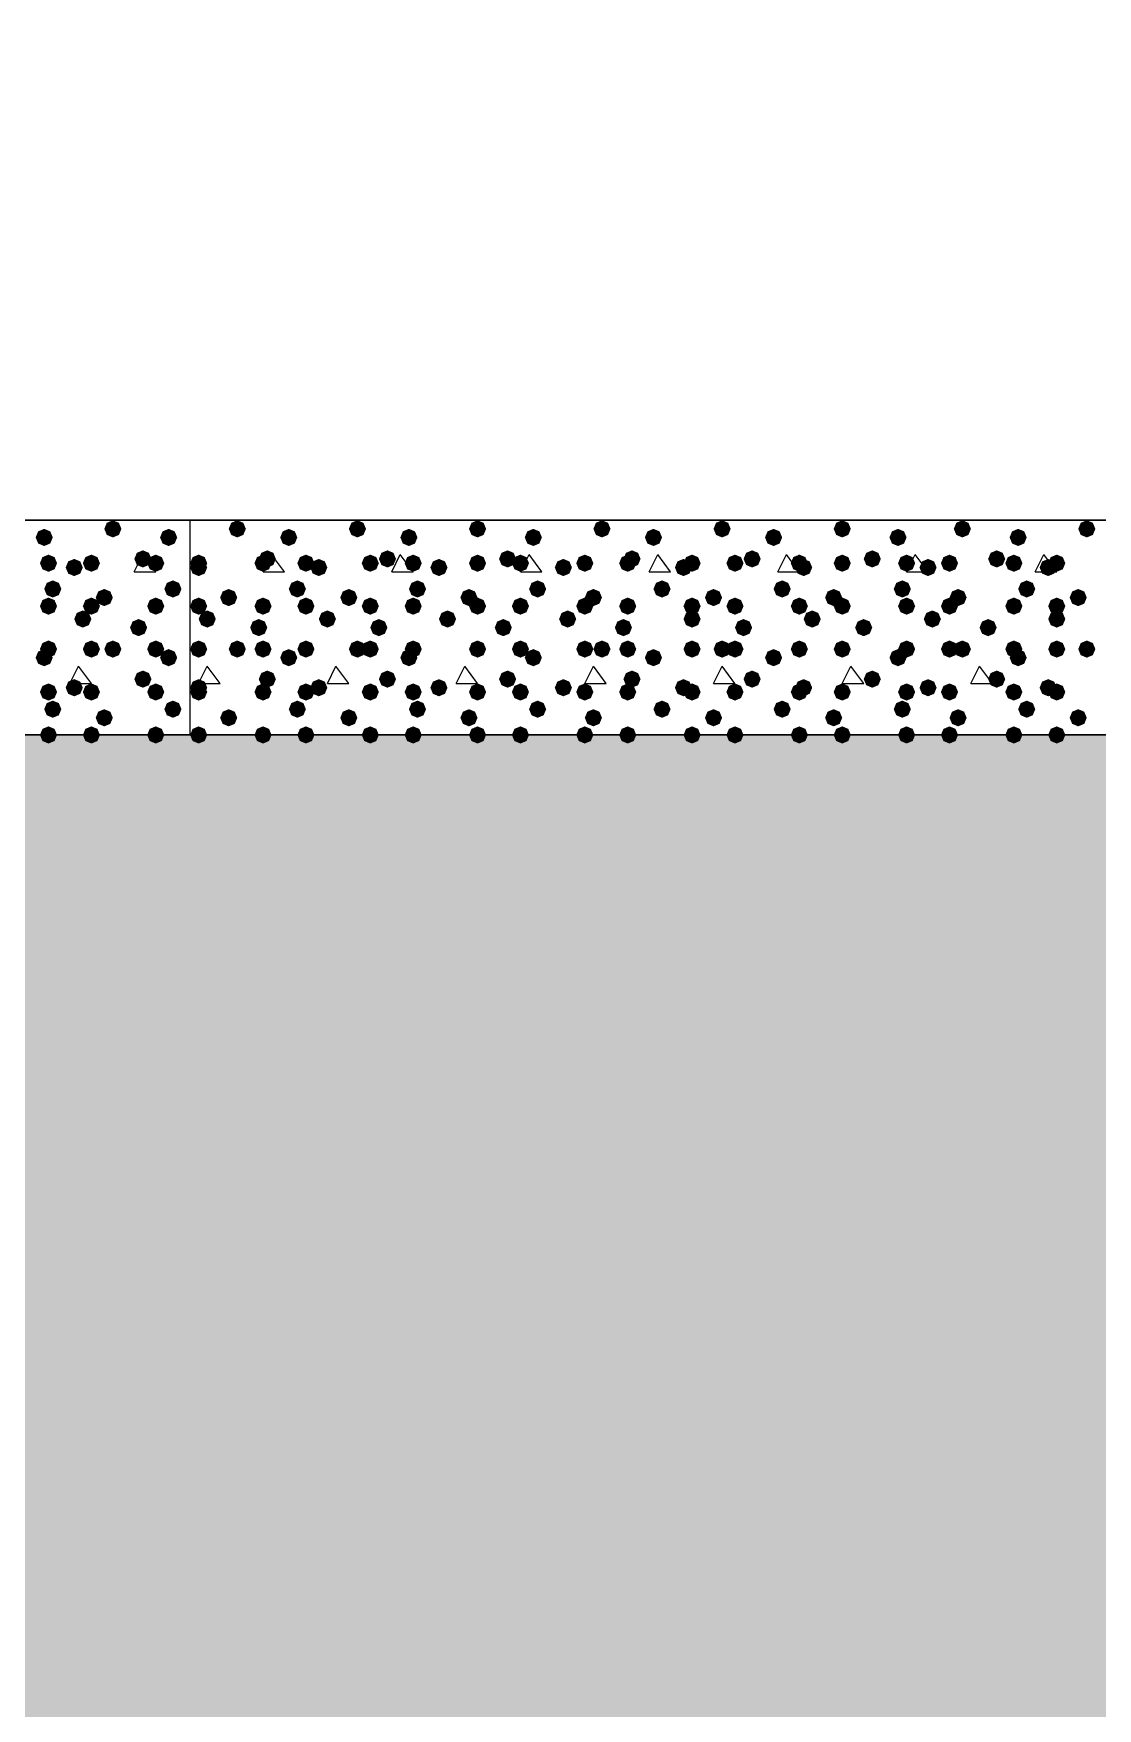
# Model space of a CAD drawing. Header units: millimetres. Extents: x 0 to 420, y 0 to 297.
# Drawn here: x 301.43 to 311.93, y 115.58 to 132.1 of the extents above; entities that cross this region are included whole.
import ezdxf

# ---------------------------------------------------------------- set-up
doc = ezdxf.new("R2010")
doc.units = ezdxf.units.MM
doc.layers.get('0').update_dxf_attribs({"linetype": 'CONTINUOUS'})

msp = doc.modelspace()

# ---------------------------------------------------------------- hatches: boundary and pattern name
at = {"true_color": 0x000007}
for points in [[(301.625, 127.127), (301.600129, 127.067204), (301.540333, 127.042333), (301.480537, 127.067204), (301.455667, 127.127), (301.480537, 127.186796), (301.540333, 127.211667), (301.600129, 127.186796)], [(302.302333, 127.211667), (302.277462, 127.151871), (302.217667, 127.127), (302.157871, 127.151871), (302.133, 127.211667), (302.157871, 127.271462), (302.217667, 127.296333), (302.277462, 127.271463)], [(302.852667, 127.127), (302.827796, 127.067204), (302.768, 127.042333), (302.708204, 127.067204), (302.683333, 127.127), (302.708204, 127.186796), (302.768, 127.211667), (302.827796, 127.186796)], [(301.667333, 126.873), (301.642462, 126.813204), (301.582667, 126.788333), (301.522871, 126.813204), (301.498, 126.873), (301.522871, 126.932796), (301.582667, 126.957667), (301.642462, 126.932796)], [(301.921333, 126.830667), (301.896462, 126.770871), (301.836667, 126.746), (301.776871, 126.770871), (301.752, 126.830667), (301.776871, 126.890462), (301.836667, 126.915333), (301.896462, 126.890463)], [(302.090667, 126.873), (302.065796, 126.813204), (302.006, 126.788333), (301.946204, 126.813204), (301.921333, 126.873), (301.946204, 126.932796), (302.006, 126.957667), (302.065796, 126.932796)], [(302.598667, 126.915333), (302.573796, 126.855538), (302.514, 126.830667), (302.454204, 126.855538), (302.429333, 126.915333), (302.454204, 126.975129), (302.514, 127), (302.573796, 126.975129)], [(302.725667, 126.873), (302.700796, 126.813204), (302.641, 126.788333), (302.581204, 126.813204), (302.556333, 126.873), (302.581204, 126.932796), (302.641, 126.957667), (302.700796, 126.932796)], [(301.709667, 126.619), (301.684796, 126.559204), (301.625, 126.534333), (301.565204, 126.559204), (301.540333, 126.619), (301.565204, 126.678796), (301.625, 126.703667), (301.684796, 126.678796)], [(302.895, 126.619), (302.870129, 126.559204), (302.810333, 126.534333), (302.750538, 126.559204), (302.725667, 126.619), (302.750537, 126.678796), (302.810333, 126.703667), (302.870129, 126.678796)], [(301.667333, 126.449667), (301.642462, 126.389871), (301.582667, 126.365), (301.522871, 126.389871), (301.498, 126.449667), (301.522871, 126.509462), (301.582667, 126.534333), (301.642462, 126.509463)], [(302.090667, 126.449667), (302.065796, 126.389871), (302.006, 126.365), (301.946204, 126.389871), (301.921333, 126.449667), (301.946204, 126.509462), (302.006, 126.534333), (302.065796, 126.509463)], [(302.217667, 126.534333), (302.192796, 126.474537), (302.133, 126.449667), (302.073204, 126.474537), (302.048333, 126.534333), (302.073204, 126.594129), (302.133, 126.619), (302.192796, 126.594129)], [(302.725667, 126.449667), (302.700796, 126.389871), (302.641, 126.365), (302.581204, 126.389871), (302.556333, 126.449667), (302.581204, 126.509462), (302.641, 126.534333), (302.700796, 126.509463)], [(302.006, 126.322667), (301.981129, 126.262871), (301.921333, 126.238), (301.861537, 126.262871), (301.836667, 126.322667), (301.861537, 126.382462), (301.921333, 126.407333), (301.981129, 126.382463)], [(302.556333, 126.238), (302.531462, 126.178204), (302.471667, 126.153333), (302.411871, 126.178204), (302.387, 126.238), (302.411871, 126.297796), (302.471667, 126.322667), (302.531462, 126.297796)], [(301.625, 125.941667), (301.600129, 125.881871), (301.540333, 125.857), (301.480537, 125.881871), (301.455667, 125.941667), (301.480537, 126.001462), (301.540333, 126.026333), (301.600129, 126.001463)], [(301.667333, 126.026333), (301.642462, 125.966537), (301.582667, 125.941667), (301.522871, 125.966537), (301.498, 126.026333), (301.522871, 126.086129), (301.582667, 126.111), (301.642462, 126.086129)], [(302.090667, 126.026333), (302.065796, 125.966537), (302.006, 125.941667), (301.946204, 125.966537), (301.921333, 126.026333), (301.946204, 126.086129), (302.006, 126.111), (302.065796, 126.086129)], [(302.302333, 126.026333), (302.277462, 125.966537), (302.217667, 125.941667), (302.157871, 125.966537), (302.133, 126.026333), (302.157871, 126.086129), (302.217667, 126.111), (302.277462, 126.086129)], [(302.725667, 126.026333), (302.700796, 125.966537), (302.641, 125.941667), (302.581204, 125.966537), (302.556333, 126.026333), (302.581204, 126.086129), (302.641, 126.111), (302.700796, 126.086129)], [(302.852667, 125.941667), (302.827796, 125.881871), (302.768, 125.857), (302.708204, 125.881871), (302.683333, 125.941667), (302.708204, 126.001462), (302.768, 126.026333), (302.827796, 126.001463)], [(301.667333, 125.603), (301.642462, 125.543204), (301.582667, 125.518333), (301.522871, 125.543204), (301.498, 125.603), (301.522871, 125.662796), (301.582667, 125.687667), (301.642462, 125.662796)], [(301.921333, 125.645333), (301.896462, 125.585538), (301.836667, 125.560667), (301.776871, 125.585538), (301.752, 125.645333), (301.776871, 125.705129), (301.836667, 125.73), (301.896462, 125.705129)], [(302.090667, 125.603), (302.065796, 125.543204), (302.006, 125.518333), (301.946204, 125.543204), (301.921333, 125.603), (301.946204, 125.662796), (302.006, 125.687667), (302.065796, 125.662796)], [(302.598667, 125.73), (302.573796, 125.670204), (302.514, 125.645333), (302.454204, 125.670204), (302.429333, 125.73), (302.454204, 125.789796), (302.514, 125.814667), (302.573796, 125.789796)], [(302.725667, 125.603), (302.700796, 125.543204), (302.641, 125.518333), (302.581204, 125.543204), (302.556333, 125.603), (302.581204, 125.662796), (302.641, 125.687667), (302.700796, 125.662796)], [(301.709667, 125.433667), (301.684796, 125.373871), (301.625, 125.349), (301.565204, 125.373871), (301.540333, 125.433667), (301.565204, 125.493462), (301.625, 125.518333), (301.684796, 125.493463)], [(302.895, 125.433667), (302.870129, 125.373871), (302.810333, 125.349), (302.750538, 125.373871), (302.725667, 125.433667), (302.750537, 125.493462), (302.810333, 125.518333), (302.870129, 125.493463)], [(302.217667, 125.349), (302.192796, 125.289204), (302.133, 125.264333), (302.073204, 125.289204), (302.048333, 125.349), (302.073204, 125.408796), (302.133, 125.433667), (302.192796, 125.408796)], [(301.667333, 125.179667), (301.642462, 125.119871), (301.582667, 125.095), (301.522871, 125.119871), (301.498, 125.179667), (301.522871, 125.239462), (301.582667, 125.264333), (301.642462, 125.239463)], [(302.090667, 125.179667), (302.065796, 125.119871), (302.006, 125.095), (301.946204, 125.119871), (301.921333, 125.179667), (301.946204, 125.239462), (302.006, 125.264333), (302.065796, 125.239463)], [(302.725667, 125.179667), (302.700796, 125.119871), (302.641, 125.095), (302.581204, 125.119871), (302.556333, 125.179667), (302.581204, 125.239462), (302.641, 125.264333), (302.700796, 125.239463)]]:
    msp.add_hatch(color=0, dxfattribs=at).paths.add_polyline_path(points, flags=0)
at = {"true_color": 0x000008}
for points in [[(303.53, 127.211667), (303.505129, 127.151871), (303.445333, 127.127), (303.385538, 127.151871), (303.360667, 127.211667), (303.385537, 127.271462), (303.445333, 127.296333), (303.505129, 127.271463)], [(304.038, 127.127), (304.013129, 127.067204), (303.953333, 127.042333), (303.893537, 127.067204), (303.868667, 127.127), (303.893537, 127.186796), (303.953333, 127.211667), (304.013129, 127.186796)], [(304.715333, 127.211667), (304.690462, 127.151871), (304.630667, 127.127), (304.570871, 127.151871), (304.546, 127.211667), (304.570871, 127.271462), (304.630667, 127.296333), (304.690462, 127.271463)], [(305.223333, 127.127), (305.198463, 127.067204), (305.138667, 127.042333), (305.078871, 127.067204), (305.054, 127.127), (305.078871, 127.186796), (305.138667, 127.211667), (305.198462, 127.186796)], [(305.900667, 127.211667), (305.875796, 127.151871), (305.816, 127.127), (305.756204, 127.151871), (305.731333, 127.211667), (305.756204, 127.271462), (305.816, 127.296333), (305.875796, 127.271463)], [(306.451, 127.127), (306.426129, 127.067204), (306.366333, 127.042333), (306.306537, 127.067204), (306.281667, 127.127), (306.306537, 127.186796), (306.366333, 127.211667), (306.426129, 127.186796)], [(307.128333, 127.211667), (307.103462, 127.151871), (307.043667, 127.127), (306.983871, 127.151871), (306.959, 127.211667), (306.983871, 127.271462), (307.043667, 127.296333), (307.103462, 127.271463)], [(307.636333, 127.127), (307.611463, 127.067204), (307.551667, 127.042333), (307.491871, 127.067204), (307.467, 127.127), (307.491871, 127.186796), (307.551667, 127.211667), (307.611462, 127.186796)], [(308.313667, 127.211667), (308.288796, 127.151871), (308.229, 127.127), (308.169204, 127.151871), (308.144333, 127.211667), (308.169204, 127.271462), (308.229, 127.296333), (308.288796, 127.271463)], [(308.821667, 127.127), (308.796796, 127.067204), (308.737, 127.042333), (308.677204, 127.067204), (308.652333, 127.127), (308.677204, 127.186796), (308.737, 127.211667), (308.796796, 127.186796)], [(309.499, 127.211667), (309.474129, 127.151871), (309.414333, 127.127), (309.354537, 127.151871), (309.329667, 127.211667), (309.354537, 127.271462), (309.414333, 127.296333), (309.474129, 127.271463)], [(310.049333, 127.127), (310.024462, 127.067204), (309.964667, 127.042333), (309.904871, 127.067204), (309.88, 127.127), (309.904871, 127.186796), (309.964667, 127.211667), (310.024462, 127.186796)], [(310.684333, 127.211667), (310.659462, 127.151871), (310.599667, 127.127), (310.539871, 127.151871), (310.515, 127.211667), (310.539871, 127.271462), (310.599667, 127.296333), (310.659462, 127.271463)], [(311.234667, 127.127), (311.209796, 127.067204), (311.15, 127.042333), (311.090204, 127.067204), (311.065333, 127.127), (311.090204, 127.186796), (311.15, 127.211667), (311.209796, 127.186796)], [(311.912, 127.211667), (311.887129, 127.151871), (311.827333, 127.127), (311.767538, 127.151871), (311.742667, 127.211667), (311.767537, 127.271462), (311.827333, 127.296333), (311.887129, 127.271463)], [(303.149, 126.873), (303.124129, 126.813204), (303.064333, 126.788333), (303.004537, 126.813204), (302.979667, 126.873), (303.004537, 126.932796), (303.064333, 126.957667), (303.124129, 126.932796)], [(303.149, 126.830667), (303.124129, 126.770871), (303.064333, 126.746), (303.004537, 126.770871), (302.979667, 126.830667), (303.004537, 126.890462), (303.064333, 126.915333), (303.124129, 126.890463)], [(303.784, 126.873), (303.759129, 126.813204), (303.699333, 126.788333), (303.639537, 126.813204), (303.614667, 126.873), (303.639537, 126.932796), (303.699333, 126.957667), (303.759129, 126.932796)], [(303.826333, 126.915333), (303.801462, 126.855538), (303.741667, 126.830667), (303.681871, 126.855538), (303.657, 126.915333), (303.681871, 126.975129), (303.741667, 127), (303.801462, 126.975129)], [(304.207333, 126.873), (304.182462, 126.813204), (304.122667, 126.788333), (304.062871, 126.813204), (304.038, 126.873), (304.062871, 126.932796), (304.122667, 126.957667), (304.182462, 126.932796)], [(304.334333, 126.830667), (304.309463, 126.770871), (304.249667, 126.746), (304.189871, 126.770871), (304.165, 126.830667), (304.189871, 126.890462), (304.249667, 126.915333), (304.309462, 126.890463)], [(304.842333, 126.873), (304.817462, 126.813204), (304.757667, 126.788333), (304.697871, 126.813204), (304.673, 126.873), (304.697871, 126.932796), (304.757667, 126.957667), (304.817462, 126.932796)], [(305.011667, 126.915333), (304.986796, 126.855538), (304.927, 126.830667), (304.867204, 126.855538), (304.842333, 126.915333), (304.867204, 126.975129), (304.927, 127), (304.986796, 126.975129)], [(305.265667, 126.873), (305.240796, 126.813204), (305.181, 126.788333), (305.121204, 126.813204), (305.096333, 126.873), (305.121204, 126.932796), (305.181, 126.957667), (305.240796, 126.932796)], [(305.519667, 126.830667), (305.494796, 126.770871), (305.435, 126.746), (305.375204, 126.770871), (305.350333, 126.830667), (305.375204, 126.890462), (305.435, 126.915333), (305.494796, 126.890463)], [(305.900667, 126.873), (305.875796, 126.813204), (305.816, 126.788333), (305.756204, 126.813204), (305.731333, 126.873), (305.756204, 126.932796), (305.816, 126.957667), (305.875796, 126.932796)], [(306.197, 126.915333), (306.172129, 126.855538), (306.112333, 126.830667), (306.052538, 126.855538), (306.027667, 126.915333), (306.052537, 126.975129), (306.112333, 127), (306.172129, 126.975129)], [(306.324, 126.873), (306.299129, 126.813204), (306.239333, 126.788333), (306.179537, 126.813204), (306.154667, 126.873), (306.179537, 126.932796), (306.239333, 126.957667), (306.299129, 126.932796)], [(306.747333, 126.830667), (306.722462, 126.770871), (306.662667, 126.746), (306.602871, 126.770871), (306.578, 126.830667), (306.602871, 126.890462), (306.662667, 126.915333), (306.722462, 126.890463)], [(306.959, 126.873), (306.934129, 126.813204), (306.874333, 126.788333), (306.814537, 126.813204), (306.789667, 126.873), (306.814537, 126.932796), (306.874333, 126.957667), (306.934129, 126.932796)], [(307.382333, 126.873), (307.357462, 126.813204), (307.297667, 126.788333), (307.237871, 126.813204), (307.213, 126.873), (307.237871, 126.932796), (307.297667, 126.957667), (307.357462, 126.932796)], [(307.424667, 126.915333), (307.399796, 126.855538), (307.34, 126.830667), (307.280204, 126.855538), (307.255333, 126.915333), (307.280204, 126.975129), (307.34, 127), (307.399796, 126.975129)], [(307.932667, 126.830667), (307.907796, 126.770871), (307.848, 126.746), (307.788204, 126.770871), (307.763333, 126.830667), (307.788204, 126.890462), (307.848, 126.915333), (307.907796, 126.890463)], [(308.017333, 126.873), (307.992462, 126.813204), (307.932667, 126.788333), (307.872871, 126.813204), (307.848, 126.873), (307.872871, 126.932796), (307.932667, 126.957667), (307.992462, 126.932796)], [(308.440667, 126.873), (308.415796, 126.813204), (308.356, 126.788333), (308.296204, 126.813204), (308.271333, 126.873), (308.296204, 126.932796), (308.356, 126.957667), (308.415796, 126.932796)], [(308.61, 126.915333), (308.585129, 126.855538), (308.525333, 126.830667), (308.465537, 126.855538), (308.440667, 126.915333), (308.465537, 126.975129), (308.525333, 127), (308.585129, 126.975129)], [(309.075667, 126.873), (309.050796, 126.813204), (308.991, 126.788333), (308.931204, 126.813204), (308.906333, 126.873), (308.931204, 126.932796), (308.991, 126.957667), (309.050796, 126.932796)], [(309.118, 126.830667), (309.093129, 126.770871), (309.033333, 126.746), (308.973538, 126.770871), (308.948667, 126.830667), (308.973537, 126.890462), (309.033333, 126.915333), (309.093129, 126.890463)], [(309.499, 126.873), (309.474129, 126.813204), (309.414333, 126.788333), (309.354537, 126.813204), (309.329667, 126.873), (309.354537, 126.932796), (309.414333, 126.957667), (309.474129, 126.932796)], [(309.795333, 126.915333), (309.770463, 126.855538), (309.710667, 126.830667), (309.650871, 126.855538), (309.626, 126.915333), (309.650871, 126.975129), (309.710667, 127), (309.770462, 126.975129)], [(310.134, 126.873), (310.109129, 126.813204), (310.049333, 126.788333), (309.989537, 126.813204), (309.964667, 126.873), (309.989537, 126.932796), (310.049333, 126.957667), (310.109129, 126.932796)], [(310.345667, 126.830667), (310.320796, 126.770871), (310.261, 126.746), (310.201204, 126.770871), (310.176333, 126.830667), (310.201204, 126.890462), (310.261, 126.915333), (310.320796, 126.890463)], [(310.557333, 126.873), (310.532462, 126.813204), (310.472667, 126.788333), (310.412871, 126.813204), (310.388, 126.873), (310.412871, 126.932796), (310.472667, 126.957667), (310.532462, 126.932796)], [(311.023, 126.915333), (310.998129, 126.855538), (310.938333, 126.830667), (310.878537, 126.855538), (310.853667, 126.915333), (310.878537, 126.975129), (310.938333, 127), (310.998129, 126.975129)], [(311.192333, 126.873), (311.167462, 126.813204), (311.107667, 126.788333), (311.047871, 126.813204), (311.023, 126.873), (311.047871, 126.932796), (311.107667, 126.957667), (311.167462, 126.932796)], [(311.531, 126.830667), (311.506129, 126.770871), (311.446333, 126.746), (311.386538, 126.770871), (311.361667, 126.830667), (311.386537, 126.890462), (311.446333, 126.915333), (311.506129, 126.890463)], [(311.615667, 126.873), (311.590796, 126.813204), (311.531, 126.788333), (311.471204, 126.813204), (311.446333, 126.873), (311.471204, 126.932796), (311.531, 126.957667), (311.590796, 126.932796)], [(304.122667, 126.619), (304.097796, 126.559204), (304.038, 126.534333), (303.978204, 126.559204), (303.953333, 126.619), (303.978204, 126.678796), (304.038, 126.703667), (304.097796, 126.678796)], [(305.308, 126.619), (305.283129, 126.559204), (305.223333, 126.534333), (305.163537, 126.559204), (305.138667, 126.619), (305.163537, 126.678796), (305.223333, 126.703667), (305.283129, 126.678796)], [(306.493333, 126.619), (306.468462, 126.559204), (306.408667, 126.534333), (306.348871, 126.559204), (306.324, 126.619), (306.348871, 126.678796), (306.408667, 126.703667), (306.468462, 126.678796)], [(307.721, 126.619), (307.696129, 126.559204), (307.636333, 126.534333), (307.576537, 126.559204), (307.551667, 126.619), (307.576537, 126.678796), (307.636333, 126.703667), (307.696129, 126.678796)], [(308.906333, 126.619), (308.881463, 126.559204), (308.821667, 126.534333), (308.761871, 126.559204), (308.737, 126.619), (308.761871, 126.678796), (308.821667, 126.703667), (308.881462, 126.678796)], [(310.091667, 126.619), (310.066796, 126.559204), (310.007, 126.534333), (309.947204, 126.559204), (309.922333, 126.619), (309.947204, 126.678796), (310.007, 126.703667), (310.066796, 126.678796)], [(311.319333, 126.619), (311.294462, 126.559204), (311.234667, 126.534333), (311.174871, 126.559204), (311.15, 126.619), (311.174871, 126.678796), (311.234667, 126.703667), (311.294462, 126.678796)], [(303.149, 126.449667), (303.124129, 126.389871), (303.064333, 126.365), (303.004537, 126.389871), (302.979667, 126.449667), (303.004537, 126.509462), (303.064333, 126.534333), (303.124129, 126.509463)], [(303.445333, 126.534333), (303.420462, 126.474537), (303.360667, 126.449667), (303.300871, 126.474537), (303.276, 126.534333), (303.300871, 126.594129), (303.360667, 126.619), (303.420462, 126.594129)], [(303.784, 126.449667), (303.759129, 126.389871), (303.699333, 126.365), (303.639537, 126.389871), (303.614667, 126.449667), (303.639537, 126.509462), (303.699333, 126.534333), (303.759129, 126.509463)], [(304.207333, 126.449667), (304.182462, 126.389871), (304.122667, 126.365), (304.062871, 126.389871), (304.038, 126.449667), (304.062871, 126.509462), (304.122667, 126.534333), (304.182462, 126.509463)], [(304.630667, 126.534333), (304.605796, 126.474537), (304.546, 126.449667), (304.486204, 126.474537), (304.461333, 126.534333), (304.486204, 126.594129), (304.546, 126.619), (304.605796, 126.594129)], [(304.842333, 126.449667), (304.817462, 126.389871), (304.757667, 126.365), (304.697871, 126.389871), (304.673, 126.449667), (304.697871, 126.509462), (304.757667, 126.534333), (304.817462, 126.509463)], [(305.265667, 126.449667), (305.240796, 126.389871), (305.181, 126.365), (305.121204, 126.389871), (305.096333, 126.449667), (305.121204, 126.509462), (305.181, 126.534333), (305.240796, 126.509463)], [(305.816, 126.534333), (305.791129, 126.474537), (305.731333, 126.449667), (305.671538, 126.474537), (305.646667, 126.534333), (305.671537, 126.594129), (305.731333, 126.619), (305.791129, 126.594129)], [(305.900667, 126.449667), (305.875796, 126.389871), (305.816, 126.365), (305.756204, 126.389871), (305.731333, 126.449667), (305.756204, 126.509462), (305.816, 126.534333), (305.875796, 126.509463)], [(306.324, 126.449667), (306.299129, 126.389871), (306.239333, 126.365), (306.179537, 126.389871), (306.154667, 126.449667), (306.179537, 126.509462), (306.239333, 126.534333), (306.299129, 126.509463)], [(306.959, 126.449667), (306.934129, 126.389871), (306.874333, 126.365), (306.814537, 126.389871), (306.789667, 126.449667), (306.814537, 126.509462), (306.874333, 126.534333), (306.934129, 126.509463)], [(307.043667, 126.534333), (307.018796, 126.474537), (306.959, 126.449667), (306.899204, 126.474537), (306.874333, 126.534333), (306.899204, 126.594129), (306.959, 126.619), (307.018796, 126.594129)], [(307.382333, 126.449667), (307.357462, 126.389871), (307.297667, 126.365), (307.237871, 126.389871), (307.213, 126.449667), (307.237871, 126.509462), (307.297667, 126.534333), (307.357462, 126.509463)], [(308.017333, 126.449667), (307.992462, 126.389871), (307.932667, 126.365), (307.872871, 126.389871), (307.848, 126.449667), (307.872871, 126.509462), (307.932667, 126.534333), (307.992462, 126.509463)], [(308.229, 126.534333), (308.204129, 126.474537), (308.144333, 126.449667), (308.084538, 126.474537), (308.059667, 126.534333), (308.084537, 126.594129), (308.144333, 126.619), (308.204129, 126.594129)], [(308.440667, 126.449667), (308.415796, 126.389871), (308.356, 126.365), (308.296204, 126.389871), (308.271333, 126.449667), (308.296204, 126.509462), (308.356, 126.534333), (308.415796, 126.509463)], [(309.075667, 126.449667), (309.050796, 126.389871), (308.991, 126.365), (308.931204, 126.389871), (308.906333, 126.449667), (308.931204, 126.509462), (308.991, 126.534333), (309.050796, 126.509463)], [(309.414333, 126.534333), (309.389462, 126.474537), (309.329667, 126.449667), (309.269871, 126.474537), (309.245, 126.534333), (309.269871, 126.594129), (309.329667, 126.619), (309.389462, 126.594129)], [(309.499, 126.449667), (309.474129, 126.389871), (309.414333, 126.365), (309.354537, 126.389871), (309.329667, 126.449667), (309.354537, 126.509462), (309.414333, 126.534333), (309.474129, 126.509463)], [(310.134, 126.449667), (310.109129, 126.389871), (310.049333, 126.365), (309.989537, 126.389871), (309.964667, 126.449667), (309.989537, 126.509462), (310.049333, 126.534333), (310.109129, 126.509463)], [(310.557333, 126.449667), (310.532462, 126.389871), (310.472667, 126.365), (310.412871, 126.389871), (310.388, 126.449667), (310.412871, 126.509462), (310.472667, 126.534333), (310.532462, 126.509463)], [(310.642, 126.534333), (310.617129, 126.474537), (310.557333, 126.449667), (310.497538, 126.474537), (310.472667, 126.534333), (310.497537, 126.594129), (310.557333, 126.619), (310.617129, 126.594129)], [(311.192333, 126.449667), (311.167462, 126.389871), (311.107667, 126.365), (311.047871, 126.389871), (311.023, 126.449667), (311.047871, 126.509462), (311.107667, 126.534333), (311.167462, 126.509463)], [(311.615667, 126.449667), (311.590796, 126.389871), (311.531, 126.365), (311.471204, 126.389871), (311.446333, 126.449667), (311.471204, 126.509462), (311.531, 126.534333), (311.590796, 126.509463)], [(311.827333, 126.534333), (311.802462, 126.474537), (311.742667, 126.449667), (311.682871, 126.474537), (311.658, 126.534333), (311.682871, 126.594129), (311.742667, 126.619), (311.802462, 126.594129)], [(303.233667, 126.322667), (303.208796, 126.262871), (303.149, 126.238), (303.089204, 126.262871), (303.064333, 126.322667), (303.089204, 126.382462), (303.149, 126.407333), (303.208796, 126.382463)], [(304.419, 126.322667), (304.394129, 126.262871), (304.334333, 126.238), (304.274537, 126.262871), (304.249667, 126.322667), (304.274537, 126.382462), (304.334333, 126.407333), (304.394129, 126.382463)], [(305.604333, 126.322667), (305.579462, 126.262871), (305.519667, 126.238), (305.459871, 126.262871), (305.435, 126.322667), (305.459871, 126.382462), (305.519667, 126.407333), (305.579462, 126.382463)], [(306.789667, 126.322667), (306.764796, 126.262871), (306.705, 126.238), (306.645204, 126.262871), (306.620333, 126.322667), (306.645204, 126.382462), (306.705, 126.407333), (306.764796, 126.382463)], [(308.017333, 126.322667), (307.992462, 126.262871), (307.932667, 126.238), (307.872871, 126.262871), (307.848, 126.322667), (307.872871, 126.382462), (307.932667, 126.407333), (307.992462, 126.382463)], [(309.202667, 126.322667), (309.177796, 126.262871), (309.118, 126.238), (309.058204, 126.262871), (309.033333, 126.322667), (309.058204, 126.382462), (309.118, 126.407333), (309.177796, 126.382463)], [(310.388, 126.322667), (310.363129, 126.262871), (310.303333, 126.238), (310.243538, 126.262871), (310.218667, 126.322667), (310.243537, 126.382462), (310.303333, 126.407333), (310.363129, 126.382463)], [(311.615667, 126.322667), (311.590796, 126.262871), (311.531, 126.238), (311.471204, 126.262871), (311.446333, 126.322667), (311.471204, 126.382462), (311.531, 126.407333), (311.590796, 126.382463)], [(303.741667, 126.238), (303.716796, 126.178204), (303.657, 126.153333), (303.597204, 126.178204), (303.572333, 126.238), (303.597204, 126.297796), (303.657, 126.322667), (303.716796, 126.297796)], [(304.927, 126.238), (304.902129, 126.178204), (304.842333, 126.153333), (304.782537, 126.178204), (304.757667, 126.238), (304.782537, 126.297796), (304.842333, 126.322667), (304.902129, 126.297796)], [(306.154667, 126.238), (306.129796, 126.178204), (306.07, 126.153333), (306.010204, 126.178204), (305.985333, 126.238), (306.010204, 126.297796), (306.07, 126.322667), (306.129796, 126.297796)], [(307.34, 126.238), (307.315129, 126.178204), (307.255333, 126.153333), (307.195538, 126.178204), (307.170667, 126.238), (307.195537, 126.297796), (307.255333, 126.322667), (307.315129, 126.297796)], [(308.525333, 126.238), (308.500463, 126.178204), (308.440667, 126.153333), (308.380871, 126.178204), (308.356, 126.238), (308.380871, 126.297796), (308.440667, 126.322667), (308.500462, 126.297796)], [(309.710667, 126.238), (309.685796, 126.178204), (309.626, 126.153333), (309.566204, 126.178204), (309.541333, 126.238), (309.566204, 126.297796), (309.626, 126.322667), (309.685796, 126.297796)], [(310.938333, 126.238), (310.913462, 126.178204), (310.853667, 126.153333), (310.793871, 126.178204), (310.769, 126.238), (310.793871, 126.297796), (310.853667, 126.322667), (310.913462, 126.297796)], [(303.149, 126.026333), (303.124129, 125.966537), (303.064333, 125.941667), (303.004537, 125.966537), (302.979667, 126.026333), (303.004537, 126.086129), (303.064333, 126.111), (303.124129, 126.086129)], [(303.53, 126.026333), (303.505129, 125.966537), (303.445333, 125.941667), (303.385538, 125.966537), (303.360667, 126.026333), (303.385537, 126.086129), (303.445333, 126.111), (303.505129, 126.086129)], [(303.784, 126.026333), (303.759129, 125.966537), (303.699333, 125.941667), (303.639537, 125.966537), (303.614667, 126.026333), (303.639537, 126.086129), (303.699333, 126.111), (303.759129, 126.086129)], [(304.038, 125.941667), (304.013129, 125.881871), (303.953333, 125.857), (303.893537, 125.881871), (303.868667, 125.941667), (303.893537, 126.001462), (303.953333, 126.026333), (304.013129, 126.001463)], [(304.207333, 126.026333), (304.182462, 125.966537), (304.122667, 125.941667), (304.062871, 125.966537), (304.038, 126.026333), (304.062871, 126.086129), (304.122667, 126.111), (304.182462, 126.086129)], [(304.715333, 126.026333), (304.690462, 125.966537), (304.630667, 125.941667), (304.570871, 125.966537), (304.546, 126.026333), (304.570871, 126.086129), (304.630667, 126.111), (304.690462, 126.086129)], [(304.842333, 126.026333), (304.817462, 125.966537), (304.757667, 125.941667), (304.697871, 125.966537), (304.673, 126.026333), (304.697871, 126.086129), (304.757667, 126.111), (304.817462, 126.086129)], [(305.223333, 125.941667), (305.198463, 125.881871), (305.138667, 125.857), (305.078871, 125.881871), (305.054, 125.941667), (305.078871, 126.001462), (305.138667, 126.026333), (305.198462, 126.001463)], [(305.265667, 126.026333), (305.240796, 125.966537), (305.181, 125.941667), (305.121204, 125.966537), (305.096333, 126.026333), (305.121204, 126.086129), (305.181, 126.111), (305.240796, 126.086129)], [(305.900667, 126.026333), (305.875796, 125.966537), (305.816, 125.941667), (305.756204, 125.966537), (305.731333, 126.026333), (305.756204, 126.086129), (305.816, 126.111), (305.875796, 126.086129)], [(305.900667, 126.026333), (305.875796, 125.966537), (305.816, 125.941667), (305.756204, 125.966537), (305.731333, 126.026333), (305.756204, 126.086129), (305.816, 126.111), (305.875796, 126.086129)], [(306.324, 126.026333), (306.299129, 125.966537), (306.239333, 125.941667), (306.179537, 125.966537), (306.154667, 126.026333), (306.179537, 126.086129), (306.239333, 126.111), (306.299129, 126.086129)], [(306.451, 125.941667), (306.426129, 125.881871), (306.366333, 125.857), (306.306537, 125.881871), (306.281667, 125.941667), (306.306537, 126.001462), (306.366333, 126.026333), (306.426129, 126.001463)], [(306.959, 126.026333), (306.934129, 125.966537), (306.874333, 125.941667), (306.814537, 125.966537), (306.789667, 126.026333), (306.814537, 126.086129), (306.874333, 126.111), (306.934129, 126.086129)], [(307.128333, 126.026333), (307.103462, 125.966537), (307.043667, 125.941667), (306.983871, 125.966537), (306.959, 126.026333), (306.983871, 126.086129), (307.043667, 126.111), (307.103462, 126.086129)], [(307.382333, 126.026333), (307.357462, 125.966537), (307.297667, 125.941667), (307.237871, 125.966537), (307.213, 126.026333), (307.237871, 126.086129), (307.297667, 126.111), (307.357462, 126.086129)], [(307.636333, 125.941667), (307.611463, 125.881871), (307.551667, 125.857), (307.491871, 125.881871), (307.467, 125.941667), (307.491871, 126.001462), (307.551667, 126.026333), (307.611462, 126.001463)], [(308.017333, 126.026333), (307.992462, 125.966537), (307.932667, 125.941667), (307.872871, 125.966537), (307.848, 126.026333), (307.872871, 126.086129), (307.932667, 126.111), (307.992462, 126.086129)], [(308.313667, 126.026333), (308.288796, 125.966537), (308.229, 125.941667), (308.169204, 125.966537), (308.144333, 126.026333), (308.169204, 126.086129), (308.229, 126.111), (308.288796, 126.086129)], [(308.440667, 126.026333), (308.415796, 125.966537), (308.356, 125.941667), (308.296204, 125.966537), (308.271333, 126.026333), (308.296204, 126.086129), (308.356, 126.111), (308.415796, 126.086129)], [(308.821667, 125.941667), (308.796796, 125.881871), (308.737, 125.857), (308.677204, 125.881871), (308.652333, 125.941667), (308.677204, 126.001462), (308.737, 126.026333), (308.796796, 126.001463)], [(309.075667, 126.026333), (309.050796, 125.966537), (308.991, 125.941667), (308.931204, 125.966537), (308.906333, 126.026333), (308.931204, 126.086129), (308.991, 126.111), (309.050796, 126.086129)], [(309.499, 126.026333), (309.474129, 125.966537), (309.414333, 125.941667), (309.354537, 125.966537), (309.329667, 126.026333), (309.354537, 126.086129), (309.414333, 126.111), (309.474129, 126.086129)], [(309.499, 126.026333), (309.474129, 125.966537), (309.414333, 125.941667), (309.354537, 125.966537), (309.329667, 126.026333), (309.354537, 126.086129), (309.414333, 126.111), (309.474129, 126.086129)], [(310.049333, 125.941667), (310.024462, 125.881871), (309.964667, 125.857), (309.904871, 125.881871), (309.88, 125.941667), (309.904871, 126.001462), (309.964667, 126.026333), (310.024462, 126.001463)], [(310.134, 126.026333), (310.109129, 125.966537), (310.049333, 125.941667), (309.989537, 125.966537), (309.964667, 126.026333), (309.989537, 126.086129), (310.049333, 126.111), (310.109129, 126.086129)], [(310.557333, 126.026333), (310.532462, 125.966537), (310.472667, 125.941667), (310.412871, 125.966537), (310.388, 126.026333), (310.412871, 126.086129), (310.472667, 126.111), (310.532462, 126.086129)], [(310.684333, 126.026333), (310.659462, 125.966537), (310.599667, 125.941667), (310.539871, 125.966537), (310.515, 126.026333), (310.539871, 126.086129), (310.599667, 126.111), (310.659462, 126.086129)], [(311.192333, 126.026333), (311.167462, 125.966537), (311.107667, 125.941667), (311.047871, 125.966537), (311.023, 126.026333), (311.047871, 126.086129), (311.107667, 126.111), (311.167462, 126.086129)], [(311.234667, 125.941667), (311.209796, 125.881871), (311.15, 125.857), (311.090204, 125.881871), (311.065333, 125.941667), (311.090204, 126.001462), (311.15, 126.026333), (311.209796, 126.001463)], [(311.615667, 126.026333), (311.590796, 125.966537), (311.531, 125.941667), (311.471204, 125.966537), (311.446333, 126.026333), (311.471204, 126.086129), (311.531, 126.111), (311.590796, 126.086129)], [(311.912, 126.026333), (311.887129, 125.966537), (311.827333, 125.941667), (311.767538, 125.966537), (311.742667, 126.026333), (311.767537, 126.086129), (311.827333, 126.111), (311.887129, 126.086129)], [(303.149, 125.645333), (303.124129, 125.585538), (303.064333, 125.560667), (303.004537, 125.585538), (302.979667, 125.645333), (303.004537, 125.705129), (303.064333, 125.73), (303.124129, 125.705129)], [(303.149, 125.603), (303.124129, 125.543204), (303.064333, 125.518333), (303.004537, 125.543204), (302.979667, 125.603), (303.004537, 125.662796), (303.064333, 125.687667), (303.124129, 125.662796)], [(303.784, 125.603), (303.759129, 125.543204), (303.699333, 125.518333), (303.639537, 125.543204), (303.614667, 125.603), (303.639537, 125.662796), (303.699333, 125.687667), (303.759129, 125.662796)], [(303.826333, 125.73), (303.801462, 125.670204), (303.741667, 125.645333), (303.681871, 125.670204), (303.657, 125.73), (303.681871, 125.789796), (303.741667, 125.814667), (303.801462, 125.789796)], [(304.207333, 125.603), (304.182462, 125.543204), (304.122667, 125.518333), (304.062871, 125.543204), (304.038, 125.603), (304.062871, 125.662796), (304.122667, 125.687667), (304.182462, 125.662796)], [(304.334333, 125.645333), (304.309463, 125.585538), (304.249667, 125.560667), (304.189871, 125.585538), (304.165, 125.645333), (304.189871, 125.705129), (304.249667, 125.73), (304.309462, 125.705129)], [(304.842333, 125.603), (304.817462, 125.543204), (304.757667, 125.518333), (304.697871, 125.543204), (304.673, 125.603), (304.697871, 125.662796), (304.757667, 125.687667), (304.817462, 125.662796)], [(305.011667, 125.73), (304.986796, 125.670204), (304.927, 125.645333), (304.867204, 125.670204), (304.842333, 125.73), (304.867204, 125.789796), (304.927, 125.814667), (304.986796, 125.789796)], [(305.265667, 125.603), (305.240796, 125.543204), (305.181, 125.518333), (305.121204, 125.543204), (305.096333, 125.603), (305.121204, 125.662796), (305.181, 125.687667), (305.240796, 125.662796)], [(305.519667, 125.645333), (305.494796, 125.585538), (305.435, 125.560667), (305.375204, 125.585538), (305.350333, 125.645333), (305.375204, 125.705129), (305.435, 125.73), (305.494796, 125.705129)], [(305.900667, 125.603), (305.875796, 125.543204), (305.816, 125.518333), (305.756204, 125.543204), (305.731333, 125.603), (305.756204, 125.662796), (305.816, 125.687667), (305.875796, 125.662796)], [(306.197, 125.73), (306.172129, 125.670204), (306.112333, 125.645333), (306.052538, 125.670204), (306.027667, 125.73), (306.052537, 125.789796), (306.112333, 125.814667), (306.172129, 125.789796)], [(306.324, 125.603), (306.299129, 125.543204), (306.239333, 125.518333), (306.179537, 125.543204), (306.154667, 125.603), (306.179537, 125.662796), (306.239333, 125.687667), (306.299129, 125.662796)], [(306.747333, 125.645333), (306.722462, 125.585538), (306.662667, 125.560667), (306.602871, 125.585538), (306.578, 125.645333), (306.602871, 125.705129), (306.662667, 125.73), (306.722462, 125.705129)], [(306.959, 125.603), (306.934129, 125.543204), (306.874333, 125.518333), (306.814537, 125.543204), (306.789667, 125.603), (306.814537, 125.662796), (306.874333, 125.687667), (306.934129, 125.662796)], [(307.382333, 125.603), (307.357462, 125.543204), (307.297667, 125.518333), (307.237871, 125.543204), (307.213, 125.603), (307.237871, 125.662796), (307.297667, 125.687667), (307.357462, 125.662796)], [(307.424667, 125.73), (307.399796, 125.670204), (307.34, 125.645333), (307.280204, 125.670204), (307.255333, 125.73), (307.280204, 125.789796), (307.34, 125.814667), (307.399796, 125.789796)], [(307.932667, 125.645333), (307.907796, 125.585538), (307.848, 125.560667), (307.788204, 125.585538), (307.763333, 125.645333), (307.788204, 125.705129), (307.848, 125.73), (307.907796, 125.705129)], [(308.017333, 125.603), (307.992462, 125.543204), (307.932667, 125.518333), (307.872871, 125.543204), (307.848, 125.603), (307.872871, 125.662796), (307.932667, 125.687667), (307.992462, 125.662796)], [(308.440667, 125.603), (308.415796, 125.543204), (308.356, 125.518333), (308.296204, 125.543204), (308.271333, 125.603), (308.296204, 125.662796), (308.356, 125.687667), (308.415796, 125.662796)], [(308.61, 125.73), (308.585129, 125.670204), (308.525333, 125.645333), (308.465537, 125.670204), (308.440667, 125.73), (308.465537, 125.789796), (308.525333, 125.814667), (308.585129, 125.789796)], [(309.075667, 125.603), (309.050796, 125.543204), (308.991, 125.518333), (308.931204, 125.543204), (308.906333, 125.603), (308.931204, 125.662796), (308.991, 125.687667), (309.050796, 125.662796)], [(309.118, 125.645333), (309.093129, 125.585538), (309.033333, 125.560667), (308.973538, 125.585538), (308.948667, 125.645333), (308.973537, 125.705129), (309.033333, 125.73), (309.093129, 125.705129)], [(309.499, 125.603), (309.474129, 125.543204), (309.414333, 125.518333), (309.354537, 125.543204), (309.329667, 125.603), (309.354537, 125.662796), (309.414333, 125.687667), (309.474129, 125.662796)], [(309.795333, 125.73), (309.770463, 125.670204), (309.710667, 125.645333), (309.650871, 125.670204), (309.626, 125.73), (309.650871, 125.789796), (309.710667, 125.814667), (309.770462, 125.789796)], [(310.134, 125.603), (310.109129, 125.543204), (310.049333, 125.518333), (309.989537, 125.543204), (309.964667, 125.603), (309.989537, 125.662796), (310.049333, 125.687667), (310.109129, 125.662796)], [(310.345667, 125.645333), (310.320796, 125.585538), (310.261, 125.560667), (310.201204, 125.585538), (310.176333, 125.645333), (310.201204, 125.705129), (310.261, 125.73), (310.320796, 125.705129)], [(310.557333, 125.603), (310.532462, 125.543204), (310.472667, 125.518333), (310.412871, 125.543204), (310.388, 125.603), (310.412871, 125.662796), (310.472667, 125.687667), (310.532462, 125.662796)], [(311.023, 125.73), (310.998129, 125.670204), (310.938333, 125.645333), (310.878537, 125.670204), (310.853667, 125.73), (310.878537, 125.789796), (310.938333, 125.814667), (310.998129, 125.789796)], [(311.192333, 125.603), (311.167462, 125.543204), (311.107667, 125.518333), (311.047871, 125.543204), (311.023, 125.603), (311.047871, 125.662796), (311.107667, 125.687667), (311.167462, 125.662796)], [(311.531, 125.645333), (311.506129, 125.585538), (311.446333, 125.560667), (311.386538, 125.585538), (311.361667, 125.645333), (311.386537, 125.705129), (311.446333, 125.73), (311.506129, 125.705129)], [(311.615667, 125.603), (311.590796, 125.543204), (311.531, 125.518333), (311.471204, 125.543204), (311.446333, 125.603), (311.471204, 125.662796), (311.531, 125.687667), (311.590796, 125.662796)], [(304.122667, 125.433667), (304.097796, 125.373871), (304.038, 125.349), (303.978204, 125.373871), (303.953333, 125.433667), (303.978204, 125.493462), (304.038, 125.518333), (304.097796, 125.493463)], [(305.308, 125.433667), (305.283129, 125.373871), (305.223333, 125.349), (305.163537, 125.373871), (305.138667, 125.433667), (305.163537, 125.493462), (305.223333, 125.518333), (305.283129, 125.493463)], [(306.493333, 125.433667), (306.468462, 125.373871), (306.408667, 125.349), (306.348871, 125.373871), (306.324, 125.433667), (306.348871, 125.493462), (306.408667, 125.518333), (306.468462, 125.493463)], [(307.721, 125.433667), (307.696129, 125.373871), (307.636333, 125.349), (307.576537, 125.373871), (307.551667, 125.433667), (307.576537, 125.493462), (307.636333, 125.518333), (307.696129, 125.493463)], [(308.906333, 125.433667), (308.881463, 125.373871), (308.821667, 125.349), (308.761871, 125.373871), (308.737, 125.433667), (308.761871, 125.493462), (308.821667, 125.518333), (308.881462, 125.493463)], [(310.091667, 125.433667), (310.066796, 125.373871), (310.007, 125.349), (309.947204, 125.373871), (309.922333, 125.433667), (309.947204, 125.493462), (310.007, 125.518333), (310.066796, 125.493463)], [(311.319333, 125.433667), (311.294462, 125.373871), (311.234667, 125.349), (311.174871, 125.373871), (311.15, 125.433667), (311.174871, 125.493462), (311.234667, 125.518333), (311.294462, 125.493463)], [(303.445333, 125.349), (303.420462, 125.289204), (303.360667, 125.264333), (303.300871, 125.289204), (303.276, 125.349), (303.300871, 125.408796), (303.360667, 125.433667), (303.420462, 125.408796)], [(304.630667, 125.349), (304.605796, 125.289204), (304.546, 125.264333), (304.486204, 125.289204), (304.461333, 125.349), (304.486204, 125.408796), (304.546, 125.433667), (304.605796, 125.408796)], [(305.816, 125.349), (305.791129, 125.289204), (305.731333, 125.264333), (305.671538, 125.289204), (305.646667, 125.349), (305.671537, 125.408796), (305.731333, 125.433667), (305.791129, 125.408796)], [(307.043667, 125.349), (307.018796, 125.289204), (306.959, 125.264333), (306.899204, 125.289204), (306.874333, 125.349), (306.899204, 125.408796), (306.959, 125.433667), (307.018796, 125.408796)], [(308.229, 125.349), (308.204129, 125.289204), (308.144333, 125.264333), (308.084538, 125.289204), (308.059667, 125.349), (308.084537, 125.408796), (308.144333, 125.433667), (308.204129, 125.408796)], [(309.414333, 125.349), (309.389462, 125.289204), (309.329667, 125.264333), (309.269871, 125.289204), (309.245, 125.349), (309.269871, 125.408796), (309.329667, 125.433667), (309.389462, 125.408796)], [(310.642, 125.349), (310.617129, 125.289204), (310.557333, 125.264333), (310.497538, 125.289204), (310.472667, 125.349), (310.497537, 125.408796), (310.557333, 125.433667), (310.617129, 125.408796)], [(311.827333, 125.349), (311.802462, 125.289204), (311.742667, 125.264333), (311.682871, 125.289204), (311.658, 125.349), (311.682871, 125.408796), (311.742667, 125.433667), (311.802462, 125.408796)], [(303.149, 125.179667), (303.124129, 125.119871), (303.064333, 125.095), (303.004537, 125.119871), (302.979667, 125.179667), (303.004537, 125.239462), (303.064333, 125.264333), (303.124129, 125.239463)], [(303.784, 125.179667), (303.759129, 125.119871), (303.699333, 125.095), (303.639537, 125.119871), (303.614667, 125.179667), (303.639537, 125.239462), (303.699333, 125.264333), (303.759129, 125.239463)], [(304.207333, 125.179667), (304.182462, 125.119871), (304.122667, 125.095), (304.062871, 125.119871), (304.038, 125.179667), (304.062871, 125.239462), (304.122667, 125.264333), (304.182462, 125.239463)], [(304.842333, 125.179667), (304.817462, 125.119871), (304.757667, 125.095), (304.697871, 125.119871), (304.673, 125.179667), (304.697871, 125.239462), (304.757667, 125.264333), (304.817462, 125.239463)], [(305.265667, 125.179667), (305.240796, 125.119871), (305.181, 125.095), (305.121204, 125.119871), (305.096333, 125.179667), (305.121204, 125.239462), (305.181, 125.264333), (305.240796, 125.239463)], [(305.900667, 125.179667), (305.875796, 125.119871), (305.816, 125.095), (305.756204, 125.119871), (305.731333, 125.179667), (305.756204, 125.239462), (305.816, 125.264333), (305.875796, 125.239463)], [(306.324, 125.179667), (306.299129, 125.119871), (306.239333, 125.095), (306.179537, 125.119871), (306.154667, 125.179667), (306.179537, 125.239462), (306.239333, 125.264333), (306.299129, 125.239463)], [(306.959, 125.179667), (306.934129, 125.119871), (306.874333, 125.095), (306.814537, 125.119871), (306.789667, 125.179667), (306.814537, 125.239462), (306.874333, 125.264333), (306.934129, 125.239463)], [(307.382333, 125.179667), (307.357462, 125.119871), (307.297667, 125.095), (307.237871, 125.119871), (307.213, 125.179667), (307.237871, 125.239462), (307.297667, 125.264333), (307.357462, 125.239463)], [(308.017333, 125.179667), (307.992462, 125.119871), (307.932667, 125.095), (307.872871, 125.119871), (307.848, 125.179667), (307.872871, 125.239462), (307.932667, 125.264333), (307.992462, 125.239463)], [(308.440667, 125.179667), (308.415796, 125.119871), (308.356, 125.095), (308.296204, 125.119871), (308.271333, 125.179667), (308.296204, 125.239462), (308.356, 125.264333), (308.415796, 125.239463)], [(309.075667, 125.179667), (309.050796, 125.119871), (308.991, 125.095), (308.931204, 125.119871), (308.906333, 125.179667), (308.931204, 125.239462), (308.991, 125.264333), (309.050796, 125.239463)], [(309.499, 125.179667), (309.474129, 125.119871), (309.414333, 125.095), (309.354537, 125.119871), (309.329667, 125.179667), (309.354537, 125.239462), (309.414333, 125.264333), (309.474129, 125.239463)], [(310.134, 125.179667), (310.109129, 125.119871), (310.049333, 125.095), (309.989537, 125.119871), (309.964667, 125.179667), (309.989537, 125.239462), (310.049333, 125.264333), (310.109129, 125.239463)], [(310.557333, 125.179667), (310.532462, 125.119871), (310.472667, 125.095), (310.412871, 125.119871), (310.388, 125.179667), (310.412871, 125.239462), (310.472667, 125.264333), (310.532462, 125.239463)], [(311.192333, 125.179667), (311.167462, 125.119871), (311.107667, 125.095), (311.047871, 125.119871), (311.023, 125.179667), (311.047871, 125.239462), (311.107667, 125.264333), (311.167462, 125.239463)], [(311.615667, 125.179667), (311.590796, 125.119871), (311.531, 125.095), (311.471204, 125.119871), (311.446333, 125.179667), (311.471204, 125.239462), (311.531, 125.264333), (311.590796, 125.239463)]]:
    msp.add_hatch(color=0, dxfattribs=at).paths.add_polyline_path(points, flags=0)
h = msp.add_hatch(color=0, dxfattribs=at)
h.paths.add_polyline_path([(379.603, 125.179667), (218.228333, 125.179667), (379.603, 106.087333)], flags=0)
h.paths.add_polyline_path([(218.228333, 125.179667), (379.603, 106.087333), (218.228333, 106.087333)], flags=0)

# ---------------------------------------------------------------- linework, layer by layer
at = {"color": 0, "true_color": 0x000007}
for points in [[(32.469667, 125.179667), (32.469667, 148.463), (380.661333, 148.463), (380.661333, 125.179667), (218.228333, 125.179667), (218.228333, 103.970667), (194.902667, 103.970667), (194.902667, 125.179667)], [(32.469667, 125.179667), (32.469667, 148.463), (380.661333, 148.463), (380.661333, 125.179667), (218.228333, 125.179667), (218.228333, 103.970667), (194.902667, 103.970667), (194.902667, 125.179667)], [(300.863, 127.296333), (300.863, 125.179667), (302.979667, 125.179667), (302.979667, 127.296333)]]:
    msp.add_lwpolyline(points, close=True, dxfattribs=at)
at = {"color": 0, "true_color": 0x0000fd}
msp.add_lwpolyline([(216.111667, 127.296333), (378.544667, 127.296333), (378.544667, 146.346333), (34.586333, 146.346333), (34.586333, 127.296333), (197.019333, 127.296333), (197.019333, 106.087333), (216.111667, 106.087333)], close=True, dxfattribs=at)
at = {"color": 0, "true_color": 0x000007}
for points in [[(322.029667, 127.296333), (302.979667, 127.296333)], [(302.429333, 126.788333), (302.514, 126.957667)], [(302.641, 126.788333), (302.514, 126.957667)], [(302.429333, 126.788333), (302.641, 126.788333)], [(301.794333, 125.687667), (301.879, 125.857)], [(302.006, 125.687667), (301.879, 125.857)], [(301.794333, 125.687667), (302.006, 125.687667)], [(302.979667, 125.179667), (322.029667, 125.179667)]]:
    msp.add_lwpolyline(points, dxfattribs=at)
at = {"color": 0, "true_color": 0x000008}
for points in [[(303.699333, 126.788333), (303.784, 126.957667)], [(303.911, 126.788333), (303.784, 126.957667)], [(304.969333, 126.788333), (305.054, 126.957667)], [(305.181, 126.788333), (305.054, 126.957667)], [(306.239333, 126.788333), (306.324, 126.957667)], [(306.451, 126.788333), (306.324, 126.957667)], [(307.509333, 126.788333), (307.594, 126.957667)], [(307.721, 126.788333), (307.594, 126.957667)], [(308.779333, 126.788333), (308.864, 126.957667)], [(308.991, 126.788333), (308.864, 126.957667)], [(310.049333, 126.788333), (310.134, 126.957667)], [(310.261, 126.788333), (310.134, 126.957667)], [(311.319333, 126.788333), (311.404, 126.957667)], [(311.531, 126.788333), (311.404, 126.957667)], [(303.699333, 126.788333), (303.911, 126.788333)], [(304.969333, 126.788333), (305.181, 126.788333)], [(306.239333, 126.788333), (306.451, 126.788333)], [(307.509333, 126.788333), (307.721, 126.788333)], [(308.779333, 126.788333), (308.991, 126.788333)], [(310.049333, 126.788333), (310.261, 126.788333)], [(311.319333, 126.788333), (311.531, 126.788333)], [(303.064333, 125.687667), (303.149, 125.857)], [(303.276, 125.687667), (303.149, 125.857)], [(304.334333, 125.687667), (304.419, 125.857)], [(304.546, 125.687667), (304.419, 125.857)], [(305.604333, 125.687667), (305.689, 125.857)], [(305.816, 125.687667), (305.689, 125.857)], [(306.874333, 125.687667), (306.959, 125.857)], [(307.086, 125.687667), (306.959, 125.857)], [(308.144333, 125.687667), (308.229, 125.857)], [(308.356, 125.687667), (308.229, 125.857)], [(309.414333, 125.687667), (309.499, 125.857)], [(309.626, 125.687667), (309.499, 125.857)], [(310.684333, 125.687667), (310.769, 125.857)], [(310.896, 125.687667), (310.769, 125.857)], [(303.064333, 125.687667), (303.276, 125.687667)], [(304.334333, 125.687667), (304.546, 125.687667)], [(305.604333, 125.687667), (305.816, 125.687667)], [(306.874333, 125.687667), (307.086, 125.687667)], [(308.144333, 125.687667), (308.356, 125.687667)], [(309.414333, 125.687667), (309.626, 125.687667)], [(310.684333, 125.687667), (310.896, 125.687667)]]:
    msp.add_lwpolyline(points, dxfattribs=at)
msp.add_lwpolyline([(379.603, 125.179667), (218.228333, 125.179667), (379.603, 106.087333)], close=True, dxfattribs=at)

doc.saveas('drawing.dxf')
